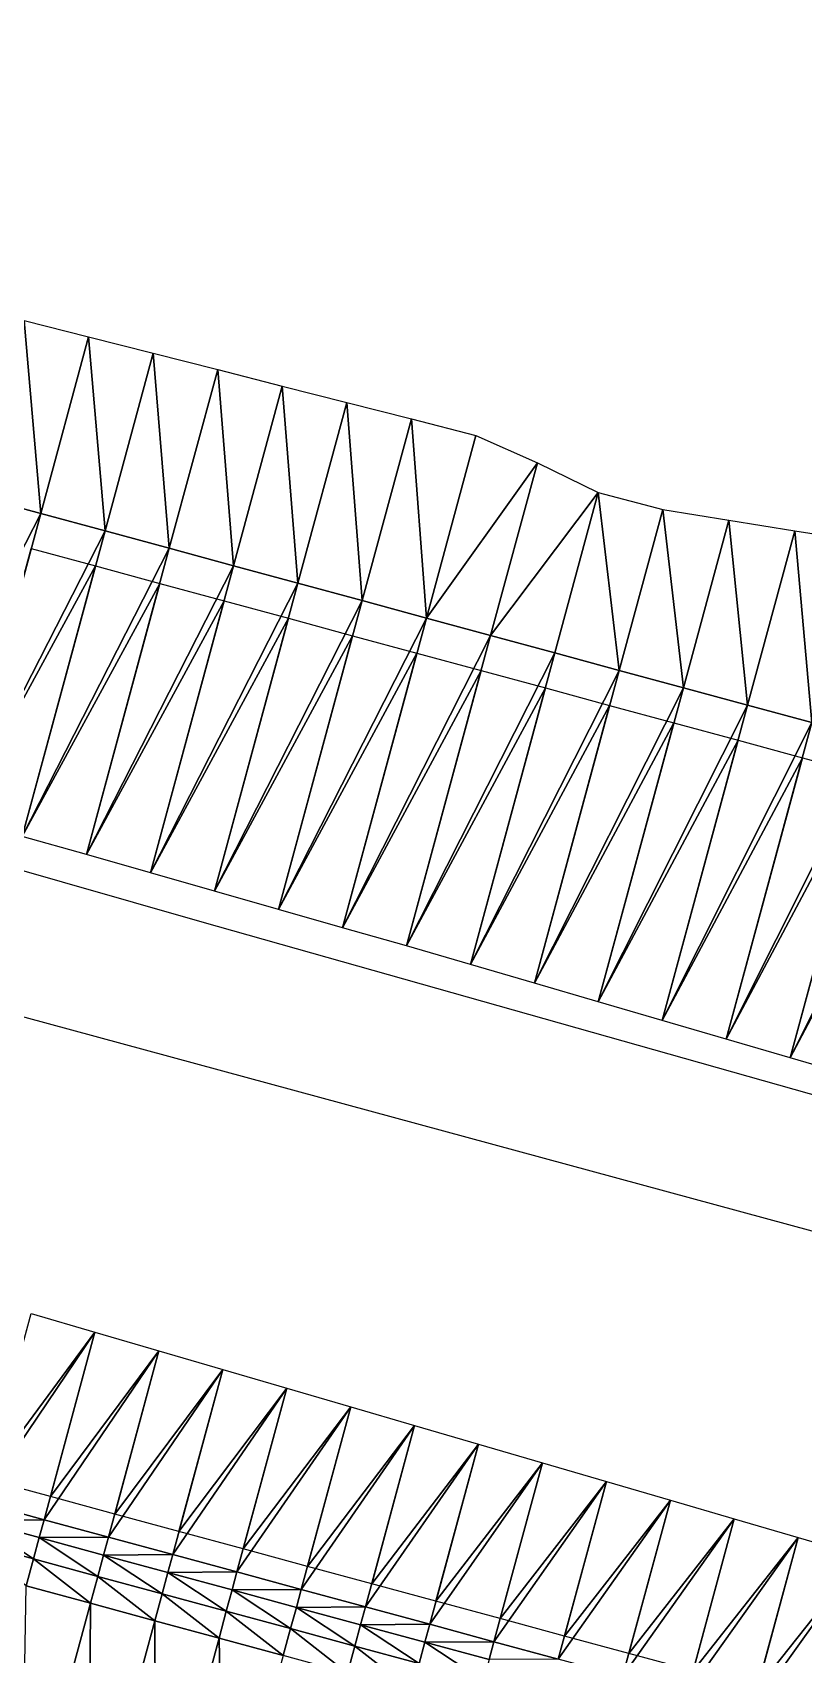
# Model space of a CAD drawing. Header units: metres. Extents: x 1882598 to 1885460, y 3171405 to 3171756.
# Drawn here: x 1884045.26 to 1884056.85, y 3171614.9 to 3171639.24 of the extents above; entities that cross this region are included whole.
import ezdxf

# ---------------------------------------------------------------- set-up
doc = ezdxf.new("R2010")
doc.units = ezdxf.units.M
doc.header["$MEASUREMENT"] = 0
doc.layers.add('00DR-R_HTA_Cl A', color=7, linetype='Continuous', true_color=0xcc0000)
doc.layers.add('Triangles surfaces projet', color=7, linetype='Continuous', true_color=0x848484)
doc.layers.add('Route - 27-28_RD561 IndG - Axe', color=1, linetype='Continuous')

msp = doc.modelspace()

# ---------------------------------------------------------------- linework, layer by layer
at = {"layer": '00DR-R_HTA_Cl A'}
msp.add_polyline3d([(1884140.277, 3171610.57, 149.882), (1884136.851, 3171603.855, 149.912), (1884134.819, 3171602.511, 149.943), (1884132.256, 3171602.571, 150.138), (1884128.626, 3171603.053, 150.295), (1884107.67, 3171608.875, 150.512), (1884091.849, 3171613.414, 150.792), (1884073.796, 3171618.552, 150.837), (1884047.812, 3171625.888, 151.097), (1884023.878, 3171632.74, 151.242), (1884015.443, 3171635.257, 151.2), (1884008.357, 3171637.466, 151.195), (1884002.02, 3171639.346, 151.252), (1883996.948, 3171640.747, 151.278), (1883973.83, 3171647.563, 151.576), (1883938.033, 3171657.516, 151.837), (1883928.705, 3171660.207, 152.712)], dxfattribs=at)
at = {"layer": 'Route - 27-28_RD561 IndG - Axe'}
msp.add_line((1883921.327, 3171658.024), (1884164.823, 3171592.026), dxfattribs=at)
at = {"layer": 'Triangles surfaces projet'}
for points in [[(1884045.39, 3171632.025, 151.018), (1884044.424, 3171632.286, 151.025), (1884045.139, 3171634.922, 149.205), (1884045.39, 3171632.025, 151.018)], [(1884045.39, 3171632.025, 151.018), (1884045.139, 3171634.922, 149.205), (1884046.108, 3171634.675, 149.188), (1884045.39, 3171632.025, 151.018)], [(1884046.108, 3171634.675, 149.188), (1884046.355, 3171631.763, 151.011), (1884045.39, 3171632.025, 151.018), (1884046.108, 3171634.675, 149.188)], [(1884047.077, 3171634.429, 149.17), (1884046.355, 3171631.763, 151.011), (1884046.108, 3171634.675, 149.188), (1884047.077, 3171634.429, 149.17)], [(1884047.077, 3171634.429, 149.17), (1884047.32, 3171631.502, 151.004), (1884046.355, 3171631.763, 151.011), (1884047.077, 3171634.429, 149.17)], [(1884047.077, 3171634.429, 149.17), (1884048.047, 3171634.183, 149.152), (1884047.32, 3171631.502, 151.004), (1884047.077, 3171634.429, 149.17)], [(1884047.32, 3171631.502, 151.004), (1884048.047, 3171634.183, 149.152), (1884048.285, 3171631.24, 150.997), (1884047.32, 3171631.502, 151.004)], [(1884048.285, 3171631.24, 150.997), (1884048.047, 3171634.183, 149.152), (1884049.016, 3171633.936, 149.135), (1884048.285, 3171631.24, 150.997)], [(1884049.25, 3171630.978, 150.99), (1884048.285, 3171631.24, 150.997), (1884049.016, 3171633.936, 149.135), (1884049.25, 3171630.978, 150.99)], [(1884049.985, 3171633.69, 149.117), (1884049.25, 3171630.978, 150.99), (1884049.016, 3171633.936, 149.135), (1884049.985, 3171633.69, 149.117)], [(1884049.985, 3171633.69, 149.117), (1884050.215, 3171630.717, 150.983), (1884049.25, 3171630.978, 150.99), (1884049.985, 3171633.69, 149.117)], [(1884049.985, 3171633.69, 149.117), (1884050.955, 3171633.444, 149.1), (1884050.215, 3171630.717, 150.983), (1884049.985, 3171633.69, 149.117)], [(1884051.181, 3171630.455, 150.976), (1884050.215, 3171630.717, 150.983), (1884050.955, 3171633.444, 149.1), (1884051.181, 3171630.455, 150.976)], [(1884050.955, 3171633.444, 149.1), (1884051.924, 3171633.197, 149.082), (1884051.181, 3171630.455, 150.976), (1884050.955, 3171633.444, 149.1)], [(1884052.848, 3171632.786, 149.179), (1884051.181, 3171630.455, 150.976), (1884051.924, 3171633.197, 149.082), (1884052.848, 3171632.786, 149.179)], [(1884051.181, 3171630.455, 150.976), (1884052.848, 3171632.786, 149.179), (1884052.146, 3171630.194, 150.969), (1884051.181, 3171630.455, 150.976)], [(1884052.146, 3171630.194, 150.969), (1884052.848, 3171632.786, 149.179), (1884053.763, 3171632.339, 149.299), (1884052.146, 3171630.194, 150.969)], [(1884052.146, 3171630.194, 150.969), (1884053.763, 3171632.339, 149.299), (1884053.111, 3171629.932, 150.962), (1884052.146, 3171630.194, 150.969)], [(1884053.111, 3171629.932, 150.962), (1884053.763, 3171632.339, 149.299), (1884054.076, 3171629.67, 150.955), (1884053.111, 3171629.932, 150.962)], [(1884054.076, 3171629.67, 150.955), (1884053.763, 3171632.339, 149.299), (1884054.73, 3171632.083, 149.288), (1884054.076, 3171629.67, 150.955)], [(1884044.424, 3171632.286, 151.025), (1884045.39, 3171632.025, 151.018), (1884043.188, 3171627.726, 151.144), (1884044.424, 3171632.286, 151.025)], [(1884054.076, 3171629.67, 150.955), (1884054.73, 3171632.083, 149.288), (1884055.041, 3171629.409, 150.948), (1884054.076, 3171629.67, 150.955)], [(1884055.723, 3171631.923, 149.211), (1884055.041, 3171629.409, 150.948), (1884054.73, 3171632.083, 149.288), (1884055.723, 3171631.923, 149.211)], [(1884044.15, 3171627.452, 151.137), (1884043.188, 3171627.726, 151.144), (1884045.39, 3171632.025, 151.018), (1884044.15, 3171627.452, 151.137)], [(1884046.355, 3171631.763, 151.011), (1884044.15, 3171627.452, 151.137), (1884045.39, 3171632.025, 151.018), (1884046.355, 3171631.763, 151.011)], [(1884056.006, 3171629.147, 150.941), (1884055.041, 3171629.409, 150.948), (1884055.723, 3171631.923, 149.211), (1884056.006, 3171629.147, 150.941)], [(1884055.723, 3171631.923, 149.211), (1884056.715, 3171631.763, 149.134), (1884056.006, 3171629.147, 150.941), (1884055.723, 3171631.923, 149.211)], [(1884046.355, 3171631.763, 151.011), (1884045.112, 3171627.178, 151.13), (1884044.15, 3171627.452, 151.137), (1884046.355, 3171631.763, 151.011)], [(1884046.355, 3171631.763, 151.011), (1884047.32, 3171631.502, 151.004), (1884045.112, 3171627.178, 151.13), (1884046.355, 3171631.763, 151.011)], [(1884056.972, 3171628.886, 150.933), (1884056.006, 3171629.147, 150.941), (1884056.715, 3171631.763, 149.134), (1884056.972, 3171628.886, 150.933)], [(1884056.715, 3171631.763, 149.134), (1884057.71, 3171631.609, 149.053), (1884056.972, 3171628.886, 150.933), (1884056.715, 3171631.763, 149.134)], [(1884046.212, 3171631.237, 151.375), (1884044.15, 3171627.452, 151.487), (1884045.247, 3171631.498, 151.382), (1884046.212, 3171631.237, 151.375)], [(1884047.32, 3171631.502, 151.004), (1884046.074, 3171626.904, 151.123), (1884045.112, 3171627.178, 151.13), (1884047.32, 3171631.502, 151.004)], [(1884047.32, 3171631.502, 151.004), (1884048.285, 3171631.24, 150.997), (1884046.074, 3171626.904, 151.123), (1884047.32, 3171631.502, 151.004)], [(1884045.112, 3171627.178, 151.48), (1884044.15, 3171627.452, 151.487), (1884046.212, 3171631.237, 151.375), (1884045.112, 3171627.178, 151.48)], [(1884047.177, 3171630.975, 151.368), (1884045.112, 3171627.178, 151.48), (1884046.212, 3171631.237, 151.375), (1884047.177, 3171630.975, 151.368)], [(1884048.285, 3171631.24, 150.997), (1884047.035, 3171626.63, 151.117), (1884046.074, 3171626.904, 151.123), (1884048.285, 3171631.24, 150.997)], [(1884048.285, 3171631.24, 150.997), (1884049.25, 3171630.978, 150.99), (1884047.035, 3171626.63, 151.117), (1884048.285, 3171631.24, 150.997)], [(1884046.074, 3171626.904, 151.473), (1884045.112, 3171627.178, 151.48), (1884047.177, 3171630.975, 151.368), (1884046.074, 3171626.904, 151.473)], [(1884048.142, 3171630.714, 151.361), (1884046.074, 3171626.904, 151.473), (1884047.177, 3171630.975, 151.368), (1884048.142, 3171630.714, 151.361)], [(1884049.25, 3171630.978, 150.99), (1884047.997, 3171626.356, 151.11), (1884047.035, 3171626.63, 151.117), (1884049.25, 3171630.978, 150.99)], [(1884050.215, 3171630.717, 150.983), (1884047.997, 3171626.356, 151.11), (1884049.25, 3171630.978, 150.99), (1884050.215, 3171630.717, 150.983)], [(1884047.035, 3171626.63, 151.467), (1884046.074, 3171626.904, 151.473), (1884048.142, 3171630.714, 151.361), (1884047.035, 3171626.63, 151.467)], [(1884049.108, 3171630.452, 151.354), (1884047.035, 3171626.63, 151.467), (1884048.142, 3171630.714, 151.361), (1884049.108, 3171630.452, 151.354)], [(1884047.997, 3171626.356, 151.11), (1884050.215, 3171630.717, 150.983), (1884048.959, 3171626.081, 151.103), (1884047.997, 3171626.356, 151.11)], [(1884050.215, 3171630.717, 150.983), (1884051.181, 3171630.455, 150.976), (1884048.959, 3171626.081, 151.103), (1884050.215, 3171630.717, 150.983)], [(1884047.997, 3171626.356, 151.46), (1884047.035, 3171626.63, 151.467), (1884049.108, 3171630.452, 151.354), (1884047.997, 3171626.356, 151.46)], [(1884050.073, 3171630.19, 151.347), (1884047.997, 3171626.356, 151.46), (1884049.108, 3171630.452, 151.354), (1884050.073, 3171630.19, 151.347)], [(1884051.181, 3171630.455, 150.976), (1884049.921, 3171625.807, 151.096), (1884048.959, 3171626.081, 151.103), (1884051.181, 3171630.455, 150.976)], [(1884051.181, 3171630.455, 150.976), (1884052.146, 3171630.194, 150.969), (1884049.921, 3171625.807, 151.096), (1884051.181, 3171630.455, 150.976)], [(1884048.959, 3171626.081, 151.453), (1884047.997, 3171626.356, 151.46), (1884050.073, 3171630.19, 151.347), (1884048.959, 3171626.081, 151.453)], [(1884051.038, 3171629.929, 151.34), (1884048.959, 3171626.081, 151.453), (1884050.073, 3171630.19, 151.347), (1884051.038, 3171629.929, 151.34)], [(1884050.883, 3171625.533, 151.09), (1884049.921, 3171625.807, 151.096), (1884052.146, 3171630.194, 150.969), (1884050.883, 3171625.533, 151.09)], [(1884050.883, 3171625.533, 151.09), (1884052.146, 3171630.194, 150.969), (1884053.111, 3171629.932, 150.962), (1884050.883, 3171625.533, 151.09)], [(1884049.921, 3171625.807, 151.446), (1884048.959, 3171626.081, 151.453), (1884051.038, 3171629.929, 151.34), (1884049.921, 3171625.807, 151.446)], [(1884052.003, 3171629.667, 151.332), (1884049.921, 3171625.807, 151.446), (1884051.038, 3171629.929, 151.34), (1884052.003, 3171629.667, 151.332)], [(1884051.843, 3171625.253, 151.083), (1884050.883, 3171625.533, 151.09), (1884053.111, 3171629.932, 150.962), (1884051.843, 3171625.253, 151.083)], [(1884054.076, 3171629.67, 150.955), (1884051.843, 3171625.253, 151.083), (1884053.111, 3171629.932, 150.962), (1884054.076, 3171629.67, 150.955)], [(1884050.883, 3171625.533, 151.44), (1884049.921, 3171625.807, 151.446), (1884052.003, 3171629.667, 151.332), (1884050.883, 3171625.533, 151.44)], [(1884052.968, 3171629.406, 151.325), (1884050.883, 3171625.533, 151.44), (1884052.003, 3171629.667, 151.332), (1884052.968, 3171629.406, 151.325)], [(1884051.843, 3171625.253, 151.083), (1884054.076, 3171629.67, 150.955), (1884052.803, 3171624.973, 151.076), (1884051.843, 3171625.253, 151.083)], [(1884052.803, 3171624.973, 151.076), (1884054.076, 3171629.67, 150.955), (1884055.041, 3171629.409, 150.948), (1884052.803, 3171624.973, 151.076)], [(1884051.843, 3171625.253, 151.433), (1884050.883, 3171625.533, 151.44), (1884052.968, 3171629.406, 151.325), (1884051.843, 3171625.253, 151.433)], [(1884053.933, 3171629.144, 151.318), (1884051.843, 3171625.253, 151.433), (1884052.968, 3171629.406, 151.325), (1884053.933, 3171629.144, 151.318)], [(1884052.803, 3171624.973, 151.076), (1884055.041, 3171629.409, 150.948), (1884053.763, 3171624.693, 151.07), (1884052.803, 3171624.973, 151.076)], [(1884056.006, 3171629.147, 150.941), (1884053.763, 3171624.693, 151.07), (1884055.041, 3171629.409, 150.948), (1884056.006, 3171629.147, 150.941)], [(1884052.803, 3171624.973, 151.426), (1884051.843, 3171625.253, 151.433), (1884053.933, 3171629.144, 151.318), (1884052.803, 3171624.973, 151.426)], [(1884054.899, 3171628.882, 151.311), (1884052.803, 3171624.973, 151.426), (1884053.933, 3171629.144, 151.318), (1884054.899, 3171628.882, 151.311)], [(1884053.763, 3171624.693, 151.07), (1884056.006, 3171629.147, 150.941), (1884054.723, 3171624.413, 151.063), (1884053.763, 3171624.693, 151.07)], [(1884056.972, 3171628.886, 150.933), (1884054.723, 3171624.413, 151.063), (1884056.006, 3171629.147, 150.941), (1884056.972, 3171628.886, 150.933)], [(1884053.763, 3171624.693, 151.42), (1884052.803, 3171624.973, 151.426), (1884054.899, 3171628.882, 151.311), (1884053.763, 3171624.693, 151.42)], [(1884055.864, 3171628.621, 151.304), (1884053.763, 3171624.693, 151.42), (1884054.899, 3171628.882, 151.311), (1884055.864, 3171628.621, 151.304)], [(1884055.683, 3171624.133, 151.057), (1884054.723, 3171624.413, 151.063), (1884056.972, 3171628.886, 150.933), (1884055.683, 3171624.133, 151.057)], [(1884056.972, 3171628.886, 150.933), (1884057.937, 3171628.624, 150.926), (1884055.683, 3171624.133, 151.057), (1884056.972, 3171628.886, 150.933)], [(1884054.723, 3171624.413, 151.413), (1884053.763, 3171624.693, 151.42), (1884055.864, 3171628.621, 151.304), (1884054.723, 3171624.413, 151.413)], [(1884056.829, 3171628.359, 151.297), (1884054.723, 3171624.413, 151.413), (1884055.864, 3171628.621, 151.304), (1884056.829, 3171628.359, 151.297)], [(1884057.937, 3171628.624, 150.926), (1884056.644, 3171623.852, 151.05), (1884055.683, 3171624.133, 151.057), (1884057.937, 3171628.624, 150.926)], [(1884058.902, 3171628.362, 150.919), (1884056.644, 3171623.852, 151.05), (1884057.937, 3171628.624, 150.926), (1884058.902, 3171628.362, 150.919)], [(1884055.683, 3171624.133, 151.407), (1884054.723, 3171624.413, 151.413), (1884056.829, 3171628.359, 151.297), (1884055.683, 3171624.133, 151.407)], [(1884057.794, 3171628.098, 151.29), (1884055.683, 3171624.133, 151.407), (1884056.829, 3171628.359, 151.297), (1884057.794, 3171628.098, 151.29)], [(1884057.604, 3171623.572, 151.043), (1884056.644, 3171623.852, 151.05), (1884058.902, 3171628.362, 150.919), (1884057.604, 3171623.572, 151.043)], [(1884056.644, 3171623.852, 151.4), (1884055.683, 3171624.133, 151.407), (1884057.794, 3171628.098, 151.29), (1884056.644, 3171623.852, 151.4)], [(1884058.759, 3171627.836, 151.283), (1884056.644, 3171623.852, 151.4), (1884057.794, 3171628.098, 151.29), (1884058.759, 3171627.836, 151.283)], [(1884058.759, 3171627.836, 151.283), (1884057.604, 3171623.572, 151.393), (1884056.644, 3171623.852, 151.4), (1884058.759, 3171627.836, 151.283)], [(1884045.243, 3171620.016, 151.075), (1884046.203, 3171619.737, 151.067), (1884044.475, 3171617.183, 151.001), (1884045.243, 3171620.016, 151.075)], [(1884046.203, 3171619.737, 151.417), (1884044.569, 3171617.529, 151.36), (1884045.243, 3171620.016, 151.425), (1884046.203, 3171619.737, 151.417)], [(1884046.203, 3171619.737, 151.067), (1884045.44, 3171616.921, 150.994), (1884044.475, 3171617.183, 151.001), (1884046.203, 3171619.737, 151.067)], [(1884045.534, 3171617.268, 151.353), (1884044.569, 3171617.529, 151.36), (1884046.203, 3171619.737, 151.417), (1884045.534, 3171617.268, 151.353)], [(1884046.203, 3171619.737, 151.067), (1884047.164, 3171619.457, 151.059), (1884045.44, 3171616.921, 150.994), (1884046.203, 3171619.737, 151.067)], [(1884047.164, 3171619.457, 151.409), (1884045.534, 3171617.268, 151.353), (1884046.203, 3171619.737, 151.417), (1884047.164, 3171619.457, 151.409)], [(1884047.164, 3171619.457, 151.059), (1884046.405, 3171616.66, 150.987), (1884045.44, 3171616.921, 150.994), (1884047.164, 3171619.457, 151.059)], [(1884046.499, 3171617.006, 151.346), (1884045.534, 3171617.268, 151.353), (1884047.164, 3171619.457, 151.409), (1884046.499, 3171617.006, 151.346)], [(1884046.405, 3171616.66, 150.987), (1884047.164, 3171619.457, 151.059), (1884048.124, 3171619.178, 151.052), (1884046.405, 3171616.66, 150.987)], [(1884048.124, 3171619.178, 151.402), (1884046.499, 3171617.006, 151.346), (1884047.164, 3171619.457, 151.409), (1884048.124, 3171619.178, 151.402)], [(1884046.405, 3171616.66, 150.987), (1884048.124, 3171619.178, 151.052), (1884047.371, 3171616.398, 150.98), (1884046.405, 3171616.66, 150.987)], [(1884047.464, 3171616.745, 151.339), (1884046.499, 3171617.006, 151.346), (1884048.124, 3171619.178, 151.402), (1884047.464, 3171616.745, 151.339)], [(1884049.084, 3171618.898, 151.044), (1884047.371, 3171616.398, 150.98), (1884048.124, 3171619.178, 151.052), (1884049.084, 3171618.898, 151.044)], [(1884049.084, 3171618.898, 151.394), (1884047.464, 3171616.745, 151.339), (1884048.124, 3171619.178, 151.402), (1884049.084, 3171618.898, 151.394)], [(1884048.336, 3171616.137, 150.973), (1884047.371, 3171616.398, 150.98), (1884049.084, 3171618.898, 151.044), (1884048.336, 3171616.137, 150.973)], [(1884048.43, 3171616.483, 151.332), (1884047.464, 3171616.745, 151.339), (1884049.084, 3171618.898, 151.394), (1884048.43, 3171616.483, 151.332)], [(1884048.336, 3171616.137, 150.973), (1884049.084, 3171618.898, 151.044), (1884050.044, 3171618.618, 151.037), (1884048.336, 3171616.137, 150.973)], [(1884050.044, 3171618.618, 151.387), (1884048.43, 3171616.483, 151.332), (1884049.084, 3171618.898, 151.394), (1884050.044, 3171618.618, 151.387)], [(1884048.336, 3171616.137, 150.973), (1884050.044, 3171618.618, 151.037), (1884049.301, 3171615.875, 150.966), (1884048.336, 3171616.137, 150.973)], [(1884049.395, 3171616.221, 151.325), (1884048.43, 3171616.483, 151.332), (1884050.044, 3171618.618, 151.387), (1884049.395, 3171616.221, 151.325)], [(1884049.301, 3171615.875, 150.966), (1884050.044, 3171618.618, 151.037), (1884051.004, 3171618.338, 151.029), (1884049.301, 3171615.875, 150.966)], [(1884051.004, 3171618.338, 151.379), (1884049.395, 3171616.221, 151.325), (1884050.044, 3171618.618, 151.387), (1884051.004, 3171618.338, 151.379)], [(1884049.301, 3171615.875, 150.966), (1884051.004, 3171618.338, 151.029), (1884050.266, 3171615.613, 150.959), (1884049.301, 3171615.875, 150.966)], [(1884050.36, 3171615.96, 151.318), (1884049.395, 3171616.221, 151.325), (1884051.004, 3171618.338, 151.379), (1884050.36, 3171615.96, 151.318)], [(1884051.004, 3171618.338, 151.029), (1884051.965, 3171618.057, 151.022), (1884050.266, 3171615.613, 150.959), (1884051.004, 3171618.338, 151.029)], [(1884051.965, 3171618.057, 151.372), (1884050.36, 3171615.96, 151.318), (1884051.004, 3171618.338, 151.379), (1884051.965, 3171618.057, 151.372)], [(1884051.231, 3171615.352, 150.952), (1884050.266, 3171615.613, 150.959), (1884051.965, 3171618.057, 151.022), (1884051.231, 3171615.352, 150.952)], [(1884051.325, 3171615.698, 151.311), (1884050.36, 3171615.96, 151.318), (1884051.965, 3171618.057, 151.372), (1884051.325, 3171615.698, 151.311)], [(1884052.925, 3171617.777, 151.014), (1884051.231, 3171615.352, 150.952), (1884051.965, 3171618.057, 151.022), (1884052.925, 3171617.777, 151.014)], [(1884052.925, 3171617.777, 151.364), (1884051.325, 3171615.698, 151.311), (1884051.965, 3171618.057, 151.372), (1884052.925, 3171617.777, 151.364)], [(1884052.925, 3171617.777, 151.014), (1884052.196, 3171615.09, 150.945), (1884051.231, 3171615.352, 150.952), (1884052.925, 3171617.777, 151.014)], [(1884052.29, 3171615.437, 151.304), (1884051.325, 3171615.698, 151.311), (1884052.925, 3171617.777, 151.364), (1884052.29, 3171615.437, 151.304)], [(1884052.196, 3171615.09, 150.945), (1884052.925, 3171617.777, 151.014), (1884053.885, 3171617.497, 151.007), (1884052.196, 3171615.09, 150.945)], [(1884053.885, 3171617.497, 151.357), (1884052.29, 3171615.437, 151.304), (1884052.925, 3171617.777, 151.364), (1884053.885, 3171617.497, 151.357)], [(1884052.196, 3171615.09, 150.945), (1884053.885, 3171617.497, 151.007), (1884053.162, 3171614.829, 150.937), (1884052.196, 3171615.09, 150.945)], [(1884053.255, 3171615.175, 151.296), (1884052.29, 3171615.437, 151.304), (1884053.885, 3171617.497, 151.357), (1884053.255, 3171615.175, 151.296)], [(1884053.162, 3171614.829, 150.937), (1884053.885, 3171617.497, 151.007), (1884054.845, 3171617.216, 150.999), (1884053.162, 3171614.829, 150.937)], [(1884054.845, 3171617.216, 151.349), (1884053.255, 3171615.175, 151.296), (1884053.885, 3171617.497, 151.357), (1884054.845, 3171617.216, 151.349)], [(1884053.162, 3171614.829, 150.937), (1884054.845, 3171617.216, 150.999), (1884054.127, 3171614.567, 150.93), (1884053.162, 3171614.829, 150.937)], [(1884054.221, 3171614.913, 151.289), (1884053.255, 3171615.175, 151.296), (1884054.845, 3171617.216, 151.349), (1884054.221, 3171614.913, 151.289)], [(1884054.845, 3171617.216, 150.999), (1884055.805, 3171616.936, 150.991), (1884054.127, 3171614.567, 150.93), (1884054.845, 3171617.216, 150.999)], [(1884055.805, 3171616.936, 151.341), (1884054.221, 3171614.913, 151.289), (1884054.845, 3171617.216, 151.349), (1884055.805, 3171616.936, 151.341)], [(1884044.402, 3171616.914, 150.994), (1884044.475, 3171617.183, 151.001), (1884045.44, 3171616.921, 150.994), (1884044.402, 3171616.914, 150.994)], [(1884044.402, 3171616.914, 150.994), (1884045.28, 3171616.332, 151.319), (1884044.315, 3171616.594, 151.327), (1884044.402, 3171616.914, 150.994)], [(1884045.44, 3171616.921, 150.994), (1884045.367, 3171616.653, 150.987), (1884044.402, 3171616.914, 150.994), (1884045.44, 3171616.921, 150.994)], [(1884045.28, 3171616.332, 151.319), (1884044.402, 3171616.914, 150.994), (1884045.367, 3171616.653, 150.987), (1884045.28, 3171616.332, 151.319)], [(1884046.405, 3171616.66, 150.987), (1884045.367, 3171616.653, 150.987), (1884045.44, 3171616.921, 150.994), (1884046.405, 3171616.66, 150.987)], [(1884055.092, 3171614.305, 150.923), (1884054.127, 3171614.567, 150.93), (1884055.805, 3171616.936, 150.991), (1884055.092, 3171614.305, 150.923)], [(1884055.186, 3171614.652, 151.282), (1884054.221, 3171614.913, 151.289), (1884055.805, 3171616.936, 151.341), (1884055.186, 3171614.652, 151.282)], [(1884055.092, 3171614.305, 150.923), (1884055.805, 3171616.936, 150.991), (1884056.765, 3171616.656, 150.984), (1884055.092, 3171614.305, 150.923)], [(1884056.765, 3171616.656, 151.334), (1884055.186, 3171614.652, 151.282), (1884055.805, 3171616.936, 151.341), (1884056.765, 3171616.656, 151.334)], [(1884045.28, 3171616.332, 151.319), (1884045.171, 3171615.928, 151.596), (1884044.315, 3171616.594, 151.327), (1884045.28, 3171616.332, 151.319)], [(1884045.367, 3171616.653, 150.987), (1884046.246, 3171616.071, 151.312), (1884045.28, 3171616.332, 151.319), (1884045.367, 3171616.653, 150.987)], [(1884045.367, 3171616.653, 150.987), (1884046.405, 3171616.66, 150.987), (1884046.333, 3171616.391, 150.98), (1884045.367, 3171616.653, 150.987)], [(1884046.333, 3171616.391, 150.98), (1884046.246, 3171616.071, 151.312), (1884045.367, 3171616.653, 150.987), (1884046.333, 3171616.391, 150.98)], [(1884047.371, 3171616.398, 150.98), (1884046.333, 3171616.391, 150.98), (1884046.405, 3171616.66, 150.987), (1884047.371, 3171616.398, 150.98)], [(1884055.092, 3171614.305, 150.923), (1884056.765, 3171616.656, 150.984), (1884056.057, 3171614.044, 150.916), (1884055.092, 3171614.305, 150.923)], [(1884056.151, 3171614.39, 151.275), (1884055.186, 3171614.652, 151.282), (1884056.765, 3171616.656, 151.334), (1884056.151, 3171614.39, 151.275)], [(1884056.057, 3171614.044, 150.916), (1884056.765, 3171616.656, 150.984), (1884057.725, 3171616.375, 150.976), (1884056.057, 3171614.044, 150.916)], [(1884057.725, 3171616.375, 151.326), (1884056.151, 3171614.39, 151.275), (1884056.765, 3171616.656, 151.334), (1884057.725, 3171616.375, 151.326)], [(1884045.171, 3171615.928, 151.596), (1884045.28, 3171616.332, 151.319), (1884046.136, 3171615.667, 151.589), (1884045.171, 3171615.928, 151.596)], [(1884046.136, 3171615.667, 151.589), (1884045.28, 3171616.332, 151.319), (1884046.246, 3171616.071, 151.312), (1884046.136, 3171615.667, 151.589)], [(1884046.246, 3171616.071, 151.312), (1884046.333, 3171616.391, 150.98), (1884047.211, 3171615.81, 151.305), (1884046.246, 3171616.071, 151.312)], [(1884047.371, 3171616.398, 150.98), (1884047.298, 3171616.13, 150.973), (1884046.333, 3171616.391, 150.98), (1884047.371, 3171616.398, 150.98)], [(1884046.333, 3171616.391, 150.98), (1884047.298, 3171616.13, 150.973), (1884047.211, 3171615.81, 151.305), (1884046.333, 3171616.391, 150.98)], [(1884048.336, 3171616.137, 150.973), (1884047.298, 3171616.13, 150.973), (1884047.371, 3171616.398, 150.98), (1884048.336, 3171616.137, 150.973)], [(1884057.725, 3171616.375, 150.976), (1884057.022, 3171613.782, 150.909), (1884056.057, 3171614.044, 150.916), (1884057.725, 3171616.375, 150.976)], [(1884057.116, 3171614.129, 151.268), (1884056.151, 3171614.39, 151.275), (1884057.725, 3171616.375, 151.326), (1884057.116, 3171614.129, 151.268)], [(1884046.136, 3171615.667, 151.589), (1884046.246, 3171616.071, 151.312), (1884047.101, 3171615.405, 151.582), (1884046.136, 3171615.667, 151.589)], [(1884047.101, 3171615.405, 151.582), (1884046.246, 3171616.071, 151.312), (1884047.211, 3171615.81, 151.305), (1884047.101, 3171615.405, 151.582)], [(1884048.176, 3171615.548, 151.297), (1884047.211, 3171615.81, 151.305), (1884047.298, 3171616.13, 150.973), (1884048.176, 3171615.548, 151.297)], [(1884047.298, 3171616.13, 150.973), (1884048.336, 3171616.137, 150.973), (1884048.263, 3171615.868, 150.966), (1884047.298, 3171616.13, 150.973)], [(1884048.263, 3171615.868, 150.966), (1884048.176, 3171615.548, 151.297), (1884047.298, 3171616.13, 150.973), (1884048.263, 3171615.868, 150.966)], [(1884048.263, 3171615.868, 150.966), (1884048.336, 3171616.137, 150.973), (1884049.301, 3171615.875, 150.966), (1884048.263, 3171615.868, 150.966)], [(1884045.099, 3171611.839, 154.229), (1884045.171, 3171615.928, 151.596), (1884046.136, 3171615.667, 151.589), (1884045.099, 3171611.839, 154.229)], [(1884047.101, 3171615.405, 151.582), (1884047.211, 3171615.81, 151.305), (1884048.066, 3171615.143, 151.575), (1884047.101, 3171615.405, 151.582)], [(1884048.066, 3171615.143, 151.575), (1884047.211, 3171615.81, 151.305), (1884048.176, 3171615.548, 151.297), (1884048.066, 3171615.143, 151.575)], [(1884048.176, 3171615.548, 151.297), (1884048.263, 3171615.868, 150.966), (1884049.141, 3171615.287, 151.29), (1884048.176, 3171615.548, 151.297)], [(1884049.301, 3171615.875, 150.966), (1884049.228, 3171615.606, 150.959), (1884048.263, 3171615.868, 150.966), (1884049.301, 3171615.875, 150.966)], [(1884048.263, 3171615.868, 150.966), (1884049.228, 3171615.606, 150.959), (1884049.141, 3171615.287, 151.29), (1884048.263, 3171615.868, 150.966)], [(1884050.266, 3171615.613, 150.959), (1884049.228, 3171615.606, 150.959), (1884049.301, 3171615.875, 150.966), (1884050.266, 3171615.613, 150.959)], [(1884045.099, 3171611.839, 154.229), (1884046.136, 3171615.667, 151.589), (1884046.109, 3171611.743, 154.108), (1884045.099, 3171611.839, 154.229)], [(1884047.101, 3171615.405, 151.582), (1884046.109, 3171611.743, 154.108), (1884046.136, 3171615.667, 151.589), (1884047.101, 3171615.405, 151.582)], [(1884048.176, 3171615.548, 151.297), (1884049.032, 3171614.882, 151.568), (1884048.066, 3171615.143, 151.575), (1884048.176, 3171615.548, 151.297)], [(1884049.032, 3171614.882, 151.568), (1884048.176, 3171615.548, 151.297), (1884049.141, 3171615.287, 151.29), (1884049.032, 3171614.882, 151.568)], [(1884050.107, 3171615.025, 151.283), (1884049.141, 3171615.287, 151.29), (1884049.228, 3171615.606, 150.959), (1884050.107, 3171615.025, 151.283)], [(1884049.228, 3171615.606, 150.959), (1884050.266, 3171615.613, 150.959), (1884050.193, 3171615.345, 150.952), (1884049.228, 3171615.606, 150.959)], [(1884050.193, 3171615.345, 150.952), (1884050.107, 3171615.025, 151.283), (1884049.228, 3171615.606, 150.959), (1884050.193, 3171615.345, 150.952)], [(1884050.266, 3171615.613, 150.959), (1884051.231, 3171615.352, 150.952), (1884050.193, 3171615.345, 150.952), (1884050.266, 3171615.613, 150.959)], [(1884047.119, 3171611.646, 153.987), (1884046.109, 3171611.743, 154.108), (1884047.101, 3171615.405, 151.582), (1884047.119, 3171611.646, 153.987)], [(1884048.066, 3171615.143, 151.575), (1884047.119, 3171611.646, 153.987), (1884047.101, 3171615.405, 151.582), (1884048.066, 3171615.143, 151.575)], [(1884049.141, 3171615.287, 151.29), (1884049.997, 3171614.62, 151.561), (1884049.032, 3171614.882, 151.568), (1884049.141, 3171615.287, 151.29)], [(1884050.107, 3171615.025, 151.283), (1884049.997, 3171614.62, 151.561), (1884049.141, 3171615.287, 151.29), (1884050.107, 3171615.025, 151.283)], [(1884051.072, 3171614.764, 151.275), (1884050.107, 3171615.025, 151.283), (1884050.193, 3171615.345, 150.952), (1884051.072, 3171614.764, 151.275)], [(1884051.158, 3171615.083, 150.945), (1884050.193, 3171615.345, 150.952), (1884051.231, 3171615.352, 150.952), (1884051.158, 3171615.083, 150.945)], [(1884051.072, 3171614.764, 151.275), (1884050.193, 3171615.345, 150.952), (1884051.158, 3171615.083, 150.945), (1884051.072, 3171614.764, 151.275)], [(1884051.158, 3171615.083, 150.945), (1884051.231, 3171615.352, 150.952), (1884052.196, 3171615.09, 150.945), (1884051.158, 3171615.083, 150.945)], [(1884048.129, 3171611.55, 153.866), (1884047.119, 3171611.646, 153.987), (1884048.066, 3171615.143, 151.575), (1884048.129, 3171611.55, 153.866)], [(1884049.032, 3171614.882, 151.568), (1884048.129, 3171611.55, 153.866), (1884048.066, 3171615.143, 151.575), (1884049.032, 3171614.882, 151.568)], [(1884049.997, 3171614.62, 151.561), (1884050.107, 3171615.025, 151.283), (1884050.962, 3171614.359, 151.554), (1884049.997, 3171614.62, 151.561)], [(1884051.072, 3171614.764, 151.275), (1884050.962, 3171614.359, 151.554), (1884050.107, 3171615.025, 151.283), (1884051.072, 3171614.764, 151.275)], [(1884052.037, 3171614.503, 151.268), (1884051.072, 3171614.764, 151.275), (1884051.158, 3171615.083, 150.945), (1884052.037, 3171614.503, 151.268)], [(1884051.158, 3171615.083, 150.945), (1884052.196, 3171615.09, 150.945), (1884052.124, 3171614.822, 150.938), (1884051.158, 3171615.083, 150.945)], [(1884051.158, 3171615.083, 150.945), (1884052.124, 3171614.822, 150.938), (1884052.037, 3171614.503, 151.268), (1884051.158, 3171615.083, 150.945)], [(1884053.162, 3171614.829, 150.937), (1884052.124, 3171614.822, 150.938), (1884052.196, 3171615.09, 150.945), (1884053.162, 3171614.829, 150.937)]]:
    msp.add_3dface(points, dxfattribs=at)

doc.saveas('drawing.dxf')
